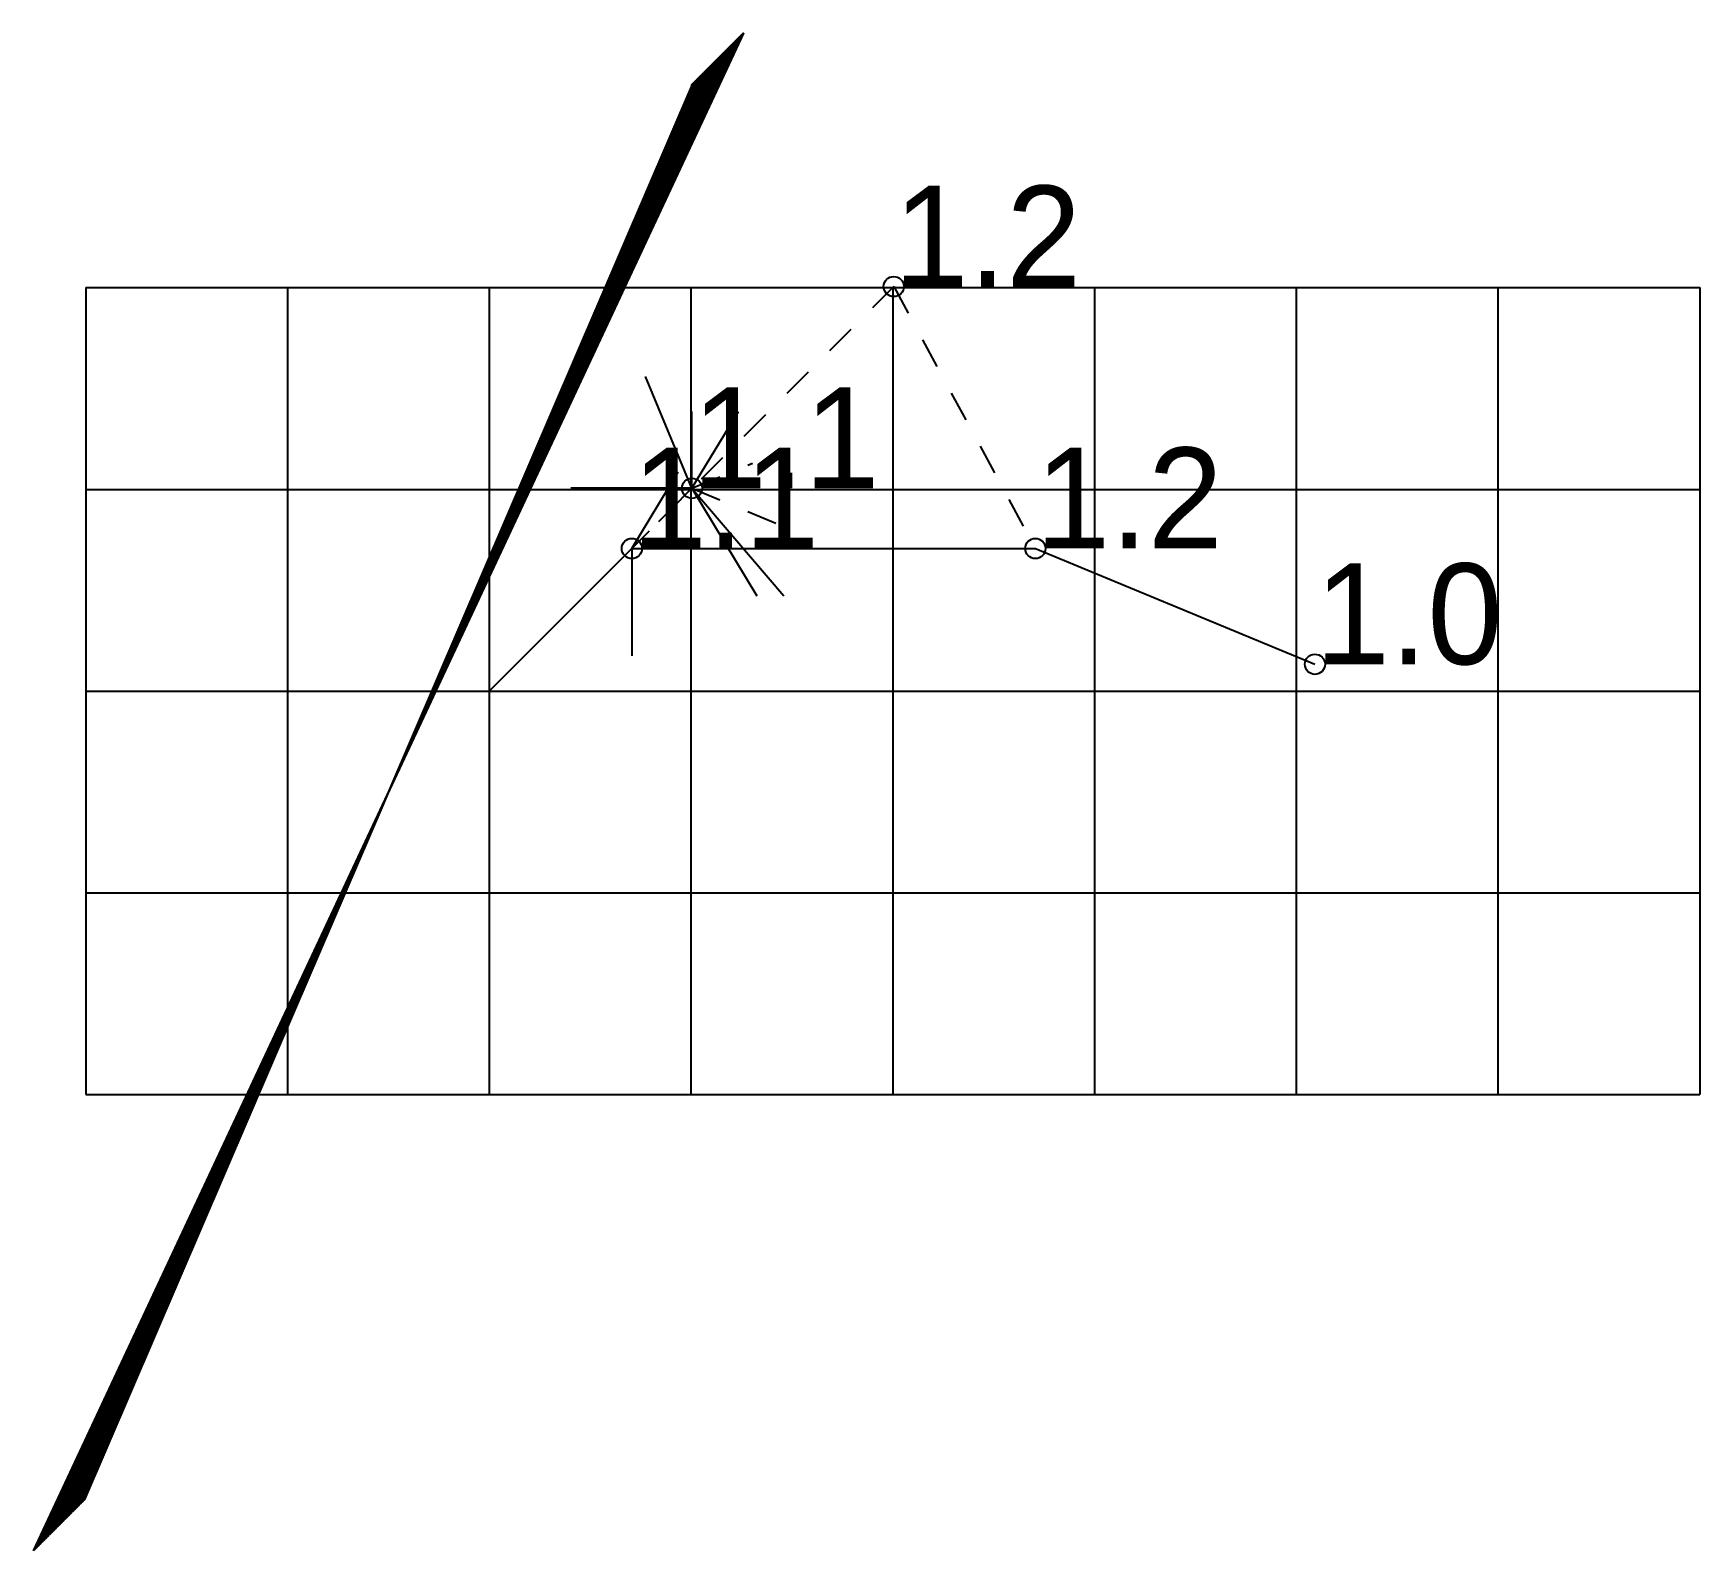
# Model space of a CAD drawing. Header units: millimetres. Extents: x 195.5 to 212, y 391.5 to 406.5.
import ezdxf

# ---------------------------------------------------------------- set-up
doc = ezdxf.new("R2010")
doc.units = ezdxf.units.MM
doc.linetypes.add('DASH', pattern=[0.6, 0.3, -0.3])

msp = doc.modelspace()

# ---------------------------------------------------------------- linework, layer by layer
at = {"layer": 'Black', "color": 0}
msp.add_lwpolyline([(202.022, 406.022), (195.998, 391.998)], dxfattribs=at)
at = {"layer": 'Blue', "color": 5}
msp.add_point((202.028, 406.028), dxfattribs=at)
at = {"layer": 'Brown', "color": 32}
msp.add_lwpolyline([(202.026, 406.026), (195.994, 391.994)], dxfattribs=at)
at = {"layer": 'Gray', "color": 9}
msp.add_point((202.024, 406.024), dxfattribs=at)
at = {"layer": 'Green', "color": 3}
for points in [[(202.53, 406.53), (195.49, 391.49)], [(202.526, 406.526), (195.494, 391.494)], [(202.522, 406.522), (195.498, 391.498)], [(202.518, 406.518), (195.502, 391.502)], [(202.514, 406.514), (195.506, 391.506)], [(202.51, 406.51), (195.51, 391.51)], [(202.506, 406.506), (195.514, 391.514)], [(202.502, 406.502), (195.518, 391.518)], [(202.498, 406.498), (195.522, 391.522)], [(202.494, 406.494), (195.526, 391.526)], [(202.49, 406.49), (195.53, 391.53)], [(202.486, 406.486), (195.534, 391.534)], [(202.482, 406.482), (195.538, 391.538)], [(202.478, 406.478), (195.542, 391.542)], [(202.474, 406.474), (195.546, 391.546)], [(202.47, 406.47), (195.55, 391.55)], [(202.466, 406.466), (195.554, 391.554)], [(202.462, 406.462), (195.558, 391.558)], [(202.458, 406.458), (195.562, 391.562)], [(202.454, 406.454), (195.566, 391.566)], [(202.45, 406.45), (195.57, 391.57)], [(202.446, 406.446), (195.574, 391.574)], [(202.442, 406.442), (195.578, 391.578)], [(202.438, 406.438), (195.582, 391.582)], [(202.434, 406.434), (195.586, 391.586)], [(202.43, 406.43), (195.59, 391.59)], [(202.426, 406.426), (195.594, 391.594)], [(202.422, 406.422), (195.598, 391.598)], [(202.418, 406.418), (195.602, 391.602)], [(202.414, 406.414), (195.606, 391.606)], [(202.41, 406.41), (195.61, 391.61)], [(202.406, 406.406), (195.614, 391.614)], [(202.402, 406.402), (195.618, 391.618)], [(202.398, 406.398), (195.622, 391.622)], [(202.394, 406.394), (195.626, 391.626)], [(202.39, 406.39), (195.63, 391.63)], [(202.386, 406.386), (195.634, 391.634)], [(202.382, 406.382), (195.638, 391.638)], [(202.378, 406.378), (195.642, 391.642)], [(202.374, 406.374), (195.646, 391.646)], [(202.37, 406.37), (195.65, 391.65)], [(202.366, 406.366), (195.654, 391.654)], [(202.362, 406.362), (195.658, 391.658)], [(202.358, 406.358), (195.662, 391.662)], [(202.354, 406.354), (195.666, 391.666)], [(202.35, 406.35), (195.67, 391.67)], [(202.346, 406.346), (195.674, 391.674)], [(202.342, 406.342), (195.678, 391.678)], [(202.338, 406.338), (195.682, 391.682)], [(202.334, 406.334), (195.686, 391.686)], [(202.33, 406.33), (195.69, 391.69)], [(202.326, 406.326), (195.694, 391.694)], [(202.322, 406.322), (195.698, 391.698)], [(202.318, 406.318), (195.702, 391.702)], [(202.314, 406.314), (195.706, 391.706)], [(202.31, 406.31), (195.71, 391.71)], [(202.306, 406.306), (195.714, 391.714)], [(202.302, 406.302), (195.718, 391.718)], [(202.298, 406.298), (195.722, 391.722)], [(202.294, 406.294), (195.726, 391.726)], [(202.29, 406.29), (195.73, 391.73)], [(202.286, 406.286), (195.734, 391.734)], [(202.282, 406.282), (195.738, 391.738)], [(202.278, 406.278), (195.742, 391.742)], [(202.274, 406.274), (195.746, 391.746)], [(202.27, 406.27), (195.75, 391.75)], [(202.266, 406.266), (195.754, 391.754)], [(202.262, 406.262), (195.758, 391.758)], [(202.258, 406.258), (195.762, 391.762)], [(202.254, 406.254), (195.766, 391.766)], [(202.25, 406.25), (195.77, 391.77)], [(202.246, 406.246), (195.774, 391.774)], [(202.242, 406.242), (195.778, 391.778)], [(202.238, 406.238), (195.782, 391.782)], [(202.234, 406.234), (195.786, 391.786)], [(202.23, 406.23), (195.79, 391.79)], [(202.226, 406.226), (195.794, 391.794)], [(202.222, 406.222), (195.798, 391.798)], [(202.218, 406.218), (195.802, 391.802)], [(202.214, 406.214), (195.806, 391.806)], [(202.21, 406.21), (195.81, 391.81)], [(202.206, 406.206), (195.814, 391.814)], [(202.202, 406.202), (195.818, 391.818)], [(202.198, 406.198), (195.822, 391.822)], [(202.194, 406.194), (195.826, 391.826)], [(202.19, 406.19), (195.83, 391.83)], [(202.186, 406.186), (195.834, 391.834)], [(202.182, 406.182), (195.838, 391.838)], [(202.178, 406.178), (195.842, 391.842)], [(202.174, 406.174), (195.846, 391.846)], [(202.17, 406.17), (195.85, 391.85)], [(202.166, 406.166), (195.854, 391.854)], [(202.162, 406.162), (195.858, 391.858)], [(202.158, 406.158), (195.862, 391.862)], [(202.154, 406.154), (195.866, 391.866)], [(202.15, 406.15), (195.87, 391.87)], [(202.146, 406.146), (195.874, 391.874)], [(202.142, 406.142), (195.878, 391.878)], [(202.138, 406.138), (195.882, 391.882)], [(202.134, 406.134), (195.886, 391.886)], [(202.13, 406.13), (195.89, 391.89)], [(202.126, 406.126), (195.894, 391.894)], [(202.122, 406.122), (195.898, 391.898)], [(202.118, 406.118), (195.902, 391.902)], [(202.114, 406.114), (195.906, 391.906)], [(202.11, 406.11), (195.91, 391.91)], [(202.106, 406.106), (195.914, 391.914)], [(202.102, 406.102), (195.918, 391.918)], [(202.098, 406.098), (195.922, 391.922)], [(202.094, 406.094), (195.926, 391.926)], [(202.09, 406.09), (195.93, 391.93)], [(202.086, 406.086), (195.934, 391.934)], [(202.082, 406.082), (195.938, 391.938)], [(202.078, 406.078), (195.942, 391.942)], [(202.074, 406.074), (195.946, 391.946)], [(202.07, 406.07), (195.95, 391.95)], [(202.066, 406.066), (195.954, 391.954)], [(202.062, 406.062), (195.958, 391.958)], [(202.058, 406.058), (195.962, 391.962)], [(202.054, 406.054), (195.966, 391.966)], [(202.05, 406.05), (195.97, 391.97)], [(202.046, 406.046), (195.974, 391.974)], [(202.042, 406.042), (195.978, 391.978)], [(202.038, 406.038), (195.982, 391.982)]]:
    msp.add_lwpolyline(points, dxfattribs=at)
for p in [(202.392, 406.392), (202.396, 406.396), (202.4, 406.4), (202.404, 406.404), (202.408, 406.408), (202.412, 406.412), (202.416, 406.416), (202.42, 406.42), (202.424, 406.424), (202.428, 406.428), (202.432, 406.432), (202.436, 406.436), (202.44, 406.44), (202.444, 406.444), (202.448, 406.448), (202.452, 406.452), (202.456, 406.456), (202.46, 406.46), (202.464, 406.464), (202.468, 406.468), (202.472, 406.472), (202.476, 406.476), (202.48, 406.48), (202.484, 406.484), (202.488, 406.488), (202.492, 406.492), (202.496, 406.496), (202.5, 406.5), (202.504, 406.504), (202.508, 406.508), (202.512, 406.512), (202.516, 406.516), (202.52, 406.52), (202.524, 406.524), (202.528, 406.528), (202.228, 406.228), (202.232, 406.232), (202.236, 406.236), (202.24, 406.24), (202.244, 406.244), (202.248, 406.248), (202.252, 406.252), (202.256, 406.256), (202.26, 406.26), (202.264, 406.264), (202.268, 406.268), (202.272, 406.272), (202.276, 406.276), (202.28, 406.28), (202.284, 406.284), (202.288, 406.288), (202.292, 406.292), (202.296, 406.296), (202.3, 406.3), (202.304, 406.304), (202.308, 406.308), (202.312, 406.312), (202.316, 406.316), (202.32, 406.32), (202.324, 406.324), (202.328, 406.328), (202.332, 406.332), (202.336, 406.336), (202.34, 406.34), (202.344, 406.344), (202.348, 406.348), (202.352, 406.352), (202.356, 406.356), (202.36, 406.36), (202.364, 406.364), (202.368, 406.368), (202.372, 406.372), (202.376, 406.376), (202.38, 406.38), (202.384, 406.384), (202.388, 406.388), (202.064, 406.064), (202.068, 406.068), (202.072, 406.072), (202.076, 406.076), (202.08, 406.08), (202.084, 406.084), (202.088, 406.088), (202.092, 406.092), (202.096, 406.096), (202.1, 406.1), (202.104, 406.104), (202.108, 406.108), (202.112, 406.112), (202.116, 406.116), (202.12, 406.12), (202.124, 406.124), (202.128, 406.128), (202.132, 406.132), (202.136, 406.136), (202.14, 406.14), (202.144, 406.144), (202.148, 406.148), (202.152, 406.152), (202.156, 406.156), (202.16, 406.16), (202.164, 406.164), (202.168, 406.168), (202.172, 406.172), (202.176, 406.176), (202.18, 406.18), (202.184, 406.184), (202.188, 406.188), (202.192, 406.192), (202.196, 406.196), (202.2, 406.2), (202.204, 406.204), (202.208, 406.208), (202.212, 406.212), (202.216, 406.216), (202.22, 406.22), (202.224, 406.224), (202.02, 406.02), (202.032, 406.032), (202.036, 406.036), (202.04, 406.04), (202.044, 406.044), (202.048, 406.048), (202.052, 406.052), (202.056, 406.056), (202.06, 406.06)]:
    msp.add_point(p, dxfattribs=at)
at = {"layer": 'Grid', "color": 255}
for p, q in [((196.01, 404.01), (196.01, 396.01)), ((196.01, 404.01), (212.01, 404.01)), ((198.01, 404.01), (198.01, 396.01)), ((200.01, 404.01), (200.01, 396.01)), ((202.01, 404.01), (202.01, 396.01)), ((204.01, 404.01), (204.01, 396.01)), ((206.01, 404.01), (206.01, 396.01)), ((208.01, 404.01), (208.01, 396.01)), ((210.01, 404.01), (210.01, 396.01)), ((212.01, 404.01), (212.01, 396.01)), ((196.01, 402.01), (212.01, 402.01)), ((196.01, 400.01), (212.01, 400.01)), ((196.01, 398.01), (212.01, 398.01)), ((196.01, 396.01), (212.01, 396.01))]:
    msp.add_line(p, q, dxfattribs=at)
at = {"layer": 'LGray', "color": 255, "linetype": 'DASH'}
for p, q in [((204.02, 404.02), (200.01, 400.01)), ((204.02, 404.02), (205.424, 401.424)), ((202.02, 402.02), (201.424, 401.424)), ((202.02, 402.02), (201.424, 401.424)), ((202.02, 402.02), (201.424, 401.424)), ((202.02, 402.02), (201.424, 401.424)), ((202.02, 402.02), (201.424, 401.424)), ((202.02, 402.02), (201.424, 401.424))]:
    msp.add_line(p, q, dxfattribs=at)
at = {"layer": 'Orange', "color": 30}
msp.add_lwpolyline([(202.034, 406.034), (195.986, 391.986)], dxfattribs=at)
at = {"layer": 'Red', "color": 1}
msp.add_lwpolyline([(202.03, 406.03), (195.99, 391.99)], dxfattribs=at)
at = {"layer": 'Shots', "color": 1}
for p, q in [((200.01, 400.01), (201.424, 401.424)), ((201.424, 401.424), (205.424, 401.424)), ((205.424, 401.424), (208.196, 400.276))]:
    msp.add_line(p, q, dxfattribs=at)
for centre in [(204.02, 404.02), (204.02, 404.02), (202.02, 402.02), (202.02, 402.02), (202.02, 402.02), (202.02, 402.02), (202.02, 402.02), (202.02, 402.02), (201.424, 401.424), (205.424, 401.424), (208.196, 400.276)]:
    msp.add_circle(centre, 0.1, dxfattribs=at)
at = {"layer": 'XSect', "color": 1}
for p, q in [((202.02, 402.02), (201.56, 403.128)), ((202.02, 402.02), (202.48, 402.78)), ((202.02, 402.02), (202.02, 402.78)), ((202.02, 402.02), (202.48, 402.78)), ((202.02, 402.02), (202.48, 402.78)), ((202.02, 402.02), (202.48, 402.78)), ((201.424, 401.424), (201.882, 402.184)), ((202.02, 402.02), (200.82, 402.02)), ((202.02, 402.02), (201.172, 402.02)), ((202.02, 402.02), (201.172, 402.02)), ((202.02, 402.02), (201.172, 402.02)), ((202.02, 402.02), (201.172, 402.02)), ((202.02, 402.02), (202.93, 400.956)), ((202.02, 402.02), (202.664, 400.956)), ((202.02, 402.02), (202.93, 400.956)), ((202.02, 402.02), (202.93, 400.956)), ((202.02, 402.02), (202.93, 400.956)), ((201.424, 401.424), (202.272, 401.424)), ((201.424, 401.424), (201.424, 400.36))]:
    msp.add_line(p, q, dxfattribs=at)
at = {"layer": 'XSect', "color": 1, "linetype": 'DASH'}
for q in [(202.62, 402.268), (202.86, 401.672)]:
    msp.add_line((202.02, 402.02), q, dxfattribs=at)

# ---------------------------------------------------------------- texts
at = {"layer": 'Label'}
for s, p in [('1.2', (204.02, 404.02)), ('1.1', (202.02, 402.02)), ('1.1', (202.02, 402.02)), ('1.1', (202.02, 402.02)), ('1.1', (202.02, 402.02)), ('1.1', (202.02, 402.02)), ('1.1', (202.02, 402.02)), ('1.2', (205.424, 401.424)), ('1.1', (201.424, 401.424)), ('1.0', (208.196, 400.276))]:
    msp.add_text(s, height=1, dxfattribs=at).set_placement(p)

doc.saveas('drawing.dxf')
